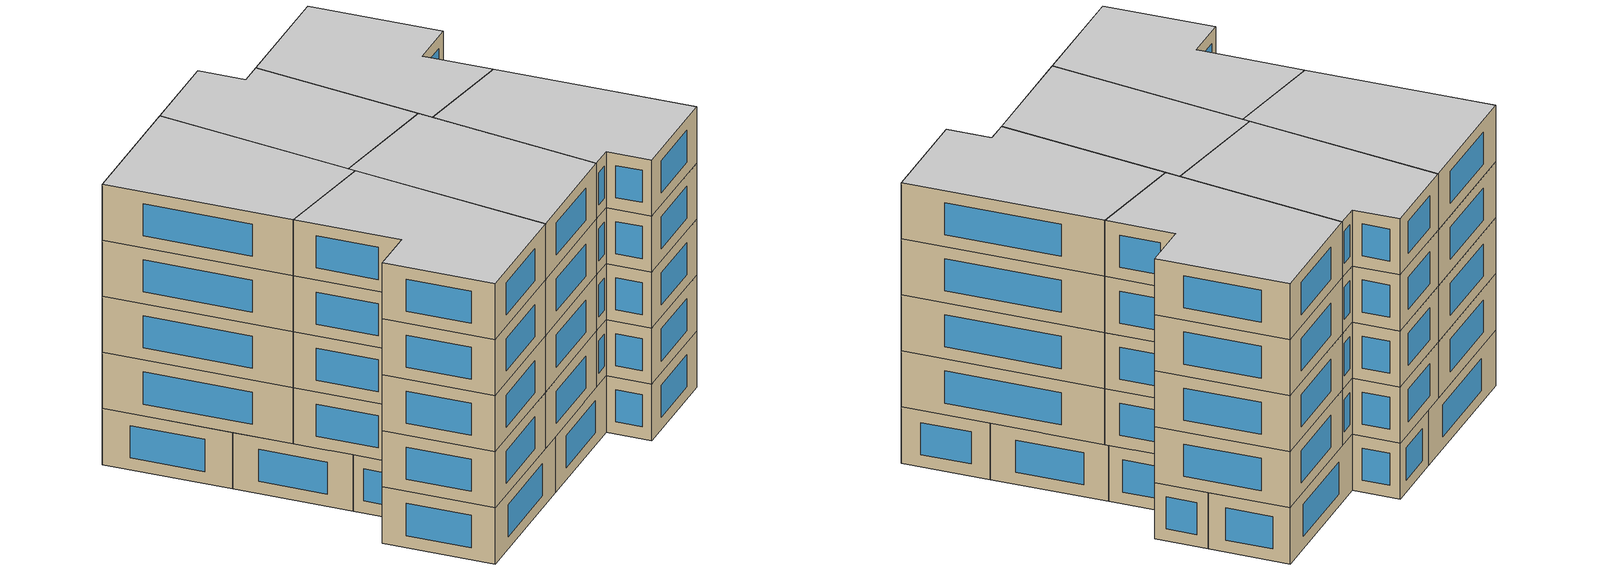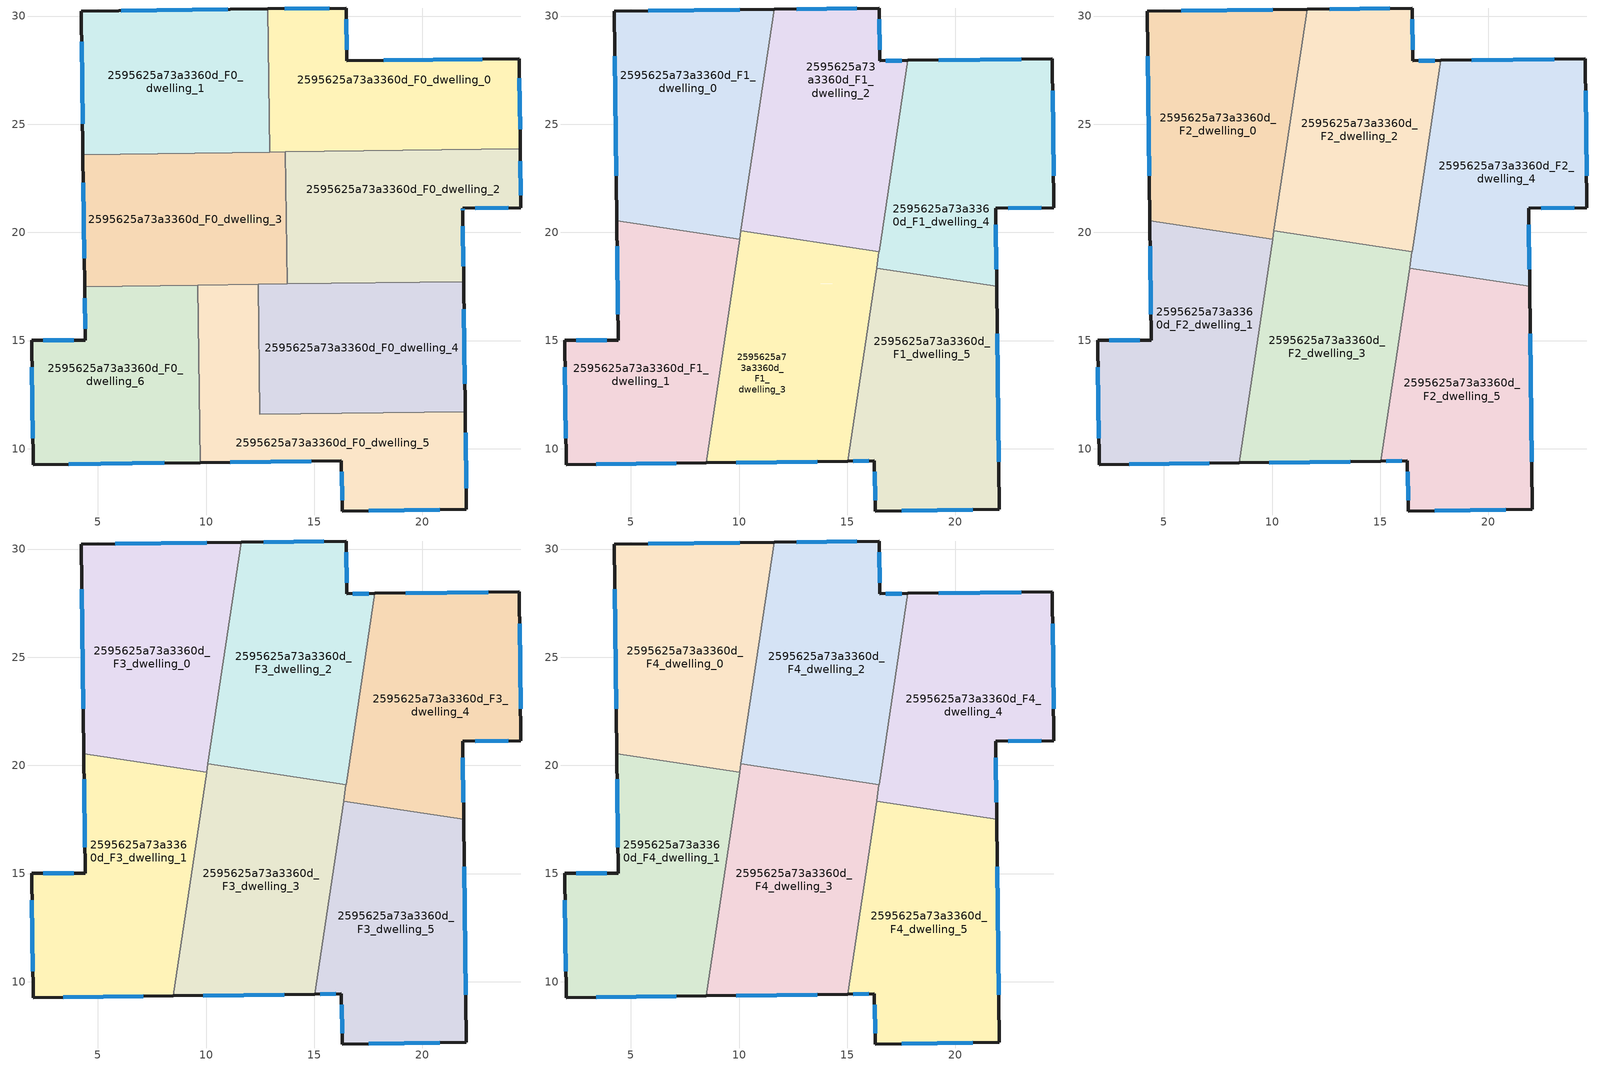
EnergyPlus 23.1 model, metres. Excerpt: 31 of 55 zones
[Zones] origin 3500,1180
2595625a73a3360d_F0_dwelling_0
 floor ground (EU_floor_Construction): 24.47,28.03 24.52,23.87 12.94,23.71 12.85,30.33 16.48,30.37 16.51,27.93 z0
 wall outside (EU_wall_Construction): 24.52,23.87 24.47,28.03 16.51,27.93 16.48,30.37 12.85,30.33 z0:3
 wall to 2595625a73a3360d_F0_dwelling_1 (EU_wall_Construction): 12.85,30.33 12.94,23.71 z0:3
 wall to 2595625a73a3360d_F0_dwelling_2 (EU_wall_Construction): 13.67,23.72 24.52,23.87 z0:3
 wall to 2595625a73a3360d_F0_dwelling_3 (EU_wall_Construction): 12.94,23.71 13.67,23.72 z0:3
 window (EU_Window_Construction): 22.77,28.01 18.22,27.95 / 24.51,24.76 24.48,27.14 / 15.7,30.36 13.63,30.34 / 16.5,28.46 16.49,29.85 z0.64:2.36
2595625a73a3360d_F0_dwelling_1
 floor ground (EU_floor_Construction): 12.85,30.33 12.94,23.71 4.31,23.6 4.23,30.22 z0
 wall outside (EU_wall_Construction): 12.85,30.33 4.23,30.22 4.31,23.6 z0:3
 wall to 2595625a73a3360d_F0_dwelling_3 (EU_wall_Construction): 4.31,23.6 12.94,23.71 z0:3
 window (EU_Window_Construction): 11.01,30.31 6.07,30.25 / 4.24,28.8 4.29,25.02 z0.64:2.36
2595625a73a3360d_F0_dwelling_2
 floor ground (EU_floor_Construction): 24.52,23.87 24.56,21.14 21.86,21.11 21.86,20.99 21.9,17.73 13.75,17.62 13.67,23.72 z0
 wall outside (EU_wall_Construction): 21.9,17.73 21.86,20.99 21.86,21.11 24.56,21.14 24.52,23.87 z0:3
 wall to 2595625a73a3360d_F0_dwelling_3 (EU_wall_Construction): 13.67,23.72 13.75,17.62 z0:3
 wall to 2595625a73a3360d_F0_dwelling_4 (EU_wall_Construction): 13.75,17.62 21.9,17.73 z0:3
 window (EU_Window_Construction): 22.44,21.12 23.98,21.14 / 21.86,21.02 21.86,21.09 / 21.89,18.43 21.87,20.29 / 24.55,21.73 24.53,23.28 z0.64:2.36
2595625a73a3360d_F0_dwelling_3
 floor ground (EU_floor_Construction): 13.67,23.72 13.75,17.62 4.39,17.5 4.31,23.6 z0
 wall outside (EU_wall_Construction): 4.31,23.6 4.39,17.5 z0:3
 wall to 2595625a73a3360d_F0_dwelling_6 (EU_wall_Construction): 4.39,17.5 9.61,17.57 z0:3
 wall to 2595625a73a3360d_F0_dwelling_5 (EU_wall_Construction): 9.61,17.57 12.41,17.6 z0:3
 wall to 2595625a73a3360d_F0_dwelling_4 (EU_wall_Construction): 12.41,17.6 13.75,17.62 z0:3
 window (EU_Window_Construction): 4.33,22.29 4.37,18.8 z0.64:2.36
2595625a73a3360d_F0_dwelling_4
 floor ground (EU_floor_Construction): 21.9,17.73 21.98,11.71 12.49,11.58 12.41,17.6 z0
 wall outside (EU_wall_Construction): 21.98,11.71 21.9,17.73 z0:3
 wall to 2595625a73a3360d_F0_dwelling_5 (EU_wall_Construction): 12.41,17.6 12.49,11.58 21.98,11.71 z0:3
 window (EU_Window_Construction): 21.96,13 21.92,16.44 z0.64:2.36
2595625a73a3360d_F0_dwelling_5
 floor ground (EU_floor_Construction): 21.98,11.71 22.04,7.19 16.29,7.12 16.26,9.44 9.72,9.36 9.61,17.57 12.41,17.6 12.49,11.58 z0
 wall outside (EU_wall_Construction): 9.72,9.36 16.26,9.44 16.29,7.12 22.04,7.19 21.98,11.71 z0:3
 wall to 2595625a73a3360d_F0_dwelling_6 (EU_wall_Construction): 9.61,17.57 9.72,9.36 z0:3
 window (EU_Window_Construction): 22.03,8.16 21.99,10.74 / 17.52,7.14 20.81,7.18 / 16.27,8.94 16.28,7.62 / 11.12,9.38 14.86,9.42 z0.64:2.36
2595625a73a3360d_F0_dwelling_6
 floor ground (EU_floor_Construction): 9.61,17.57 9.72,9.36 2.01,9.27 1.93,15 4.42,15.03 4.39,17.5 z0
 wall outside (EU_wall_Construction): 4.39,17.5 4.42,15.03 1.93,15 2.01,9.27 9.72,9.36 z0:3
 window (EU_Window_Construction): 4.39,16.97 4.41,15.56 / 3.66,9.29 8.07,9.34 / 1.95,13.78 1.99,10.5 / 3.88,15.02 2.46,15.01 z0.64:2.36
2595625a73a3360d_F1_dwelling_0
 floor to 2595625a73a3360d_F0_dwelling_1 (EU_floor_Construction): 11.62,30.31 10.62,23.68 4.31,23.6 4.23,30.22 z3
 floor to 2595625a73a3360d_F0_dwelling_3 (EU_floor_Construction): 10.62,23.68 10.02,19.69 4.35,20.54 4.31,23.6 z3
 wall outside (EU_wall_Construction): 11.62,30.31 4.23,30.22 4.35,20.54 z3:6
 wall to 2595625a73a3360d_F1_dwelling_1 (EU_wall_Construction): 4.35,20.54 10.02,19.69 z3:6
 wall to 2595625a73a3360d_F1_dwelling_2 (EU_wall_Construction): 10.08,20.07 11.62,30.31 z3:6
 wall to 2595625a73a3360d_F1_dwelling_3 (EU_wall_Construction): 10.02,19.69 10.08,20.07 z3:6
 window (EU_Window_Construction): 4.25,28.15 4.32,22.61 / 10.04,30.29 5.81,30.24 z3.64:5.36
2595625a73a3360d_F1_dwelling_1
 floor to 2595625a73a3360d_F0_dwelling_6 (EU_floor_Construction): 9.61,17.57 9.62,16.98 8.47,9.35 2.01,9.27 1.93,15 4.42,15.03 4.39,17.5 z3
 floor to 2595625a73a3360d_F0_dwelling_3 (EU_floor_Construction): 10.02,19.69 9.71,17.57 4.39,17.5 4.35,20.54 z3
 floor to 2595625a73a3360d_F0_dwelling_5 (EU_floor_Construction): 9.71,17.57 9.62,16.98 9.61,17.57 z3
 wall outside (EU_wall_Construction): 4.35,20.54 4.42,15.03 1.93,15 2.01,9.27 8.47,9.34 z3:6
 wall to 2595625a73a3360d_F1_dwelling_3 (EU_wall_Construction): 8.47,9.34 10.02,19.69 z3:6
 window (EU_Window_Construction): 3.39,9.28 7.09,9.33 / 1.95,13.78 1.99,10.5 / 3.88,15.02 2.46,15.01 / 4.36,19.36 4.4,16.21 z3.64:5.36
2595625a73a3360d_F1_dwelling_2
 floor to 2595625a73a3360d_F0_dwelling_2 (EU_floor_Construction): 17.17,23.77 16.47,19.11 13.72,19.53 13.67,23.72 z3
 floor to 2595625a73a3360d_F0_dwelling_0 (EU_floor_Construction): 16.48,30.37 16.51,27.93 17.79,27.95 17.17,23.77 12.94,23.71 12.85,30.33 z3
 floor to 2595625a73a3360d_F0_dwelling_1 (EU_floor_Construction): 12.85,30.33 12.94,23.71 10.62,23.68 11.62,30.31 z3
 floor to 2595625a73a3360d_F0_dwelling_3 (EU_floor_Construction): 13.67,23.72 13.72,19.53 10.08,20.07 10.62,23.68 z3
 wall outside (EU_wall_Construction): 17.79,27.95 16.51,27.93 16.48,30.37 11.62,30.31 z3:6
 wall to 2595625a73a3360d_F1_dwelling_3 (EU_wall_Construction): 10.08,20.07 16.47,19.11 z3:6
 wall to 2595625a73a3360d_F1_dwelling_4 (EU_wall_Construction): 16.47,19.11 17.79,27.95 z3:6
 window (EU_Window_Construction): 16.5,28.46 16.49,29.85 / 17.52,27.94 16.79,27.94 / 15.44,30.36 12.66,30.33 z3.64:5.36
2595625a73a3360d_F1_dwelling_3
 floor to 2595625a73a3360d_F0_dwelling_3 (EU_floor_Construction): 13.72,19.53 13.75,17.62 9.71,17.57 10.08,20.07 z3
 floor to 2595625a73a3360d_F0_dwelling_5 (EU_floor_Construction): 12.41,17.6 12.49,11.58 15.34,11.62 15.01,9.43 9.72,9.36 9.62,16.98 9.71,17.57 z3
 floor to 2595625a73a3360d_F0_dwelling_6 (EU_floor_Construction): 9.62,16.98 9.72,9.36 8.47,9.35 z3
 floor to 2595625a73a3360d_F0_dwelling_4 (EU_floor_Construction): 16.25,17.65 15.34,11.62 12.49,11.58 12.41,17.6 z3
 floor to 2595625a73a3360d_F0_dwelling_2 (EU_floor_Construction): 16.47,19.11 16.25,17.65 13.75,17.62 13.72,19.53 z3
 wall outside (EU_wall_Construction): 8.47,9.34 15.01,9.43 z3:6
 wall to 2595625a73a3360d_F1_dwelling_5 (EU_wall_Construction): 15.01,9.43 16.35,18.35 z3:6
 wall to 2595625a73a3360d_F1_dwelling_4 (EU_wall_Construction): 16.35,18.35 16.47,19.11 z3:6
 window (EU_Window_Construction): 9.87,9.36 13.61,9.41 z3.64:5.36
2595625a73a3360d_F1_dwelling_4
 floor to 2595625a73a3360d_F0_dwelling_0 (EU_floor_Construction): 24.47,28.03 24.52,23.87 17.17,23.77 17.79,27.95 z3
 floor to 2595625a73a3360d_F0_dwelling_2 (EU_floor_Construction): 24.52,23.87 24.56,21.14 21.86,21.11 21.9,17.73 20.61,17.71 16.35,18.35 17.17,23.77 z3
 floor to 2595625a73a3360d_F0_dwelling_4 (EU_floor_Construction): 21.9,17.73 21.9,17.52 20.61,17.71 z3
 wall outside (EU_wall_Construction): 21.91,17.52 21.86,21.11 24.56,21.14 24.47,28.03 17.79,27.95 z3:6
 wall to 2595625a73a3360d_F1_dwelling_5 (EU_wall_Construction): 16.35,18.35 21.91,17.52 z3:6
 window (EU_Window_Construction): 24.54,22.62 24.49,26.55 / 22.44,21.12 23.98,21.14 / 21.89,18.29 21.87,20.34 / 23.04,28.01 19.22,27.96 z3.64:5.36
2595625a73a3360d_F1_dwelling_5
 floor to 2595625a73a3360d_F0_dwelling_4 (EU_floor_Construction): 21.9,17.52 21.98,11.71 15.34,11.62 16.25,17.65 20.61,17.71 z3
 floor to 2595625a73a3360d_F0_dwelling_5 (EU_floor_Construction): 21.98,11.71 22.04,7.19 16.29,7.12 16.26,9.44 15.01,9.43 15.34,11.62 z3
 floor to 2595625a73a3360d_F0_dwelling_2 (EU_floor_Construction): 20.61,17.71 16.25,17.65 16.35,18.35 z3
 wall outside (EU_wall_Construction): 15.01,9.43 16.26,9.44 16.29,7.12 22.04,7.19 21.91,17.52 z3:6
 window (EU_Window_Construction): 22.01,9.4 21.93,15.31 / 17.52,7.14 20.81,7.18 / 16.27,8.94 16.28,7.62 / 15.28,9.43 15.99,9.44 z3.64:5.36
2595625a73a3360d_F2_dwelling_0
 floor to 2595625a73a3360d_F1_dwelling_0 (EU_floor_Construction): 11.62,30.31 10.02,19.69 4.35,20.54 4.23,30.22 z6
 wall outside (EU_wall_Construction): 11.62,30.31 4.23,30.22 4.35,20.54 z6:9
 wall to 2595625a73a3360d_F2_dwelling_1 (EU_wall_Construction): 4.35,20.54 10.02,19.69 z6:9
 wall to 2595625a73a3360d_F2_dwelling_2 (EU_wall_Construction): 10.08,20.07 11.62,30.31 z6:9
 wall to 2595625a73a3360d_F2_dwelling_3 (EU_wall_Construction): 10.02,19.69 10.08,20.07 z6:9
 window (EU_Window_Construction): 4.25,28.15 4.32,22.61 / 10.04,30.29 5.81,30.24 z6.64:8.36
2595625a73a3360d_F2_dwelling_1
 floor to 2595625a73a3360d_F1_dwelling_1 (EU_floor_Construction): 10.02,19.69 8.47,9.34 2.01,9.27 1.93,15 4.42,15.03 4.35,20.54 z6
 wall outside (EU_wall_Construction): 4.35,20.54 4.42,15.03 1.93,15 2.01,9.27 8.47,9.34 z6:9
 wall to 2595625a73a3360d_F2_dwelling_3 (EU_wall_Construction): 8.47,9.34 10.02,19.69 z6:9
 window (EU_Window_Construction): 3.39,9.28 7.09,9.33 / 1.95,13.78 1.99,10.5 / 3.88,15.02 2.46,15.01 / 4.36,19.36 4.4,16.21 z6.64:8.36
2595625a73a3360d_F2_dwelling_2
 floor to 2595625a73a3360d_F1_dwelling_2 (EU_floor_Construction): 16.48,30.37 16.51,27.93 17.79,27.95 16.47,19.11 10.08,20.07 11.62,30.31 z6
 wall outside (EU_wall_Construction): 17.79,27.95 16.51,27.93 16.48,30.37 11.62,30.31 z6:9
 wall to 2595625a73a3360d_F2_dwelling_3 (EU_wall_Construction): 10.08,20.07 16.47,19.11 z6:9
 wall to 2595625a73a3360d_F2_dwelling_4 (EU_wall_Construction): 16.47,19.11 17.79,27.95 z6:9
 window (EU_Window_Construction): 16.5,28.46 16.49,29.85 / 17.52,27.94 16.79,27.94 / 15.44,30.36 12.66,30.33 z6.64:8.36
2595625a73a3360d_F2_dwelling_3
 floor to 2595625a73a3360d_F1_dwelling_3 (EU_floor_Construction): 16.47,19.11 15.01,9.43 8.47,9.34 10.08,20.07 z6
 wall outside (EU_wall_Construction): 8.47,9.34 15.01,9.43 z6:9
 wall to 2595625a73a3360d_F2_dwelling_5 (EU_wall_Construction): 15.01,9.43 16.35,18.35 z6:9
 wall to 2595625a73a3360d_F2_dwelling_4 (EU_wall_Construction): 16.35,18.35 16.47,19.11 z6:9
 window (EU_Window_Construction): 9.87,9.36 13.61,9.41 z6.64:8.36
2595625a73a3360d_F2_dwelling_4
 floor to 2595625a73a3360d_F1_dwelling_4 (EU_floor_Construction): 24.47,28.03 24.56,21.14 21.86,21.11 21.91,17.52 16.35,18.35 17.79,27.95 z6
 wall outside (EU_wall_Construction): 21.91,17.52 21.86,21.11 24.56,21.14 24.47,28.03 17.79,27.95 z6:9
 wall to 2595625a73a3360d_F2_dwelling_5 (EU_wall_Construction): 16.35,18.35 21.91,17.52 z6:9
 window (EU_Window_Construction): 24.54,22.62 24.49,26.55 / 22.44,21.12 23.98,21.14 / 21.89,18.29 21.87,20.34 / 23.04,28.01 19.22,27.96 z6.64:8.36
2595625a73a3360d_F2_dwelling_5
 floor to 2595625a73a3360d_F1_dwelling_5 (EU_floor_Construction): 21.91,17.52 22.04,7.19 16.29,7.12 16.26,9.44 15.01,9.43 16.35,18.35 z6
 wall outside (EU_wall_Construction): 15.01,9.43 16.26,9.44 16.29,7.12 22.04,7.19 21.91,17.52 z6:9
 window (EU_Window_Construction): 22.01,9.4 21.93,15.31 / 17.52,7.14 20.81,7.18 / 16.27,8.94 16.28,7.62 / 15.28,9.43 15.99,9.44 z6.64:8.36
2595625a73a3360d_F3_dwelling_0
 floor to 2595625a73a3360d_F2_dwelling_0 (EU_floor_Construction): 11.62,30.31 10.02,19.69 4.35,20.54 4.23,30.22 z9
 wall outside (EU_wall_Construction): 11.62,30.31 4.23,30.22 4.35,20.54 z9:12
 wall to 2595625a73a3360d_F3_dwelling_1 (EU_wall_Construction): 4.35,20.54 10.02,19.69 z9:12
 wall to 2595625a73a3360d_F3_dwelling_2 (EU_wall_Construction): 10.08,20.07 11.62,30.31 z9:12
 wall to 2595625a73a3360d_F3_dwelling_3 (EU_wall_Construction): 10.02,19.69 10.08,20.07 z9:12
 window (EU_Window_Construction): 4.25,28.15 4.32,22.61 / 10.04,30.29 5.81,30.24 z9.64:11.36
2595625a73a3360d_F3_dwelling_1
 floor to 2595625a73a3360d_F2_dwelling_1 (EU_floor_Construction): 10.02,19.69 8.47,9.34 2.01,9.27 1.93,15 4.42,15.03 4.35,20.54 z9
 wall outside (EU_wall_Construction): 4.35,20.54 4.42,15.03 1.93,15 2.01,9.27 8.47,9.34 z9:12
 wall to 2595625a73a3360d_F3_dwelling_3 (EU_wall_Construction): 8.47,9.34 10.02,19.69 z9:12
 window (EU_Window_Construction): 3.39,9.28 7.09,9.33 / 1.95,13.78 1.99,10.5 / 3.88,15.02 2.46,15.01 / 4.36,19.36 4.4,16.21 z9.64:11.36
2595625a73a3360d_F3_dwelling_2
 floor to 2595625a73a3360d_F2_dwelling_2 (EU_floor_Construction): 16.48,30.37 16.51,27.93 17.79,27.95 16.47,19.11 10.08,20.07 11.62,30.31 z9
 wall outside (EU_wall_Construction): 17.79,27.95 16.51,27.93 16.48,30.37 11.62,30.31 z9:12
 wall to 2595625a73a3360d_F3_dwelling_3 (EU_wall_Construction): 10.08,20.07 16.47,19.11 z9:12
 wall to 2595625a73a3360d_F3_dwelling_4 (EU_wall_Construction): 16.47,19.11 17.79,27.95 z9:12
 window (EU_Window_Construction): 16.5,28.46 16.49,29.85 / 17.52,27.94 16.79,27.94 / 15.44,30.36 12.66,30.33 z9.64:11.36
2595625a73a3360d_F3_dwelling_3
 floor to 2595625a73a3360d_F2_dwelling_3 (EU_floor_Construction): 16.47,19.11 15.01,9.43 8.47,9.34 10.08,20.07 z9
 wall outside (EU_wall_Construction): 8.47,9.34 15.01,9.43 z9:12
 wall to 2595625a73a3360d_F3_dwelling_5 (EU_wall_Construction): 15.01,9.43 16.35,18.35 z9:12
 wall to 2595625a73a3360d_F3_dwelling_4 (EU_wall_Construction): 16.35,18.35 16.47,19.11 z9:12
 window (EU_Window_Construction): 9.87,9.36 13.61,9.41 z9.64:11.36
2595625a73a3360d_F3_dwelling_4
 floor to 2595625a73a3360d_F2_dwelling_4 (EU_floor_Construction): 24.47,28.03 24.56,21.14 21.86,21.11 21.91,17.52 16.35,18.35 17.79,27.95 z9
 wall outside (EU_wall_Construction): 21.91,17.52 21.86,21.11 24.56,21.14 24.47,28.03 17.79,27.95 z9:12
 wall to 2595625a73a3360d_F3_dwelling_5 (EU_wall_Construction): 16.35,18.35 21.91,17.52 z9:12
 window (EU_Window_Construction): 24.54,22.62 24.49,26.55 / 22.44,21.12 23.98,21.14 / 21.89,18.29 21.87,20.34 / 23.04,28.01 19.22,27.96 z9.64:11.36
2595625a73a3360d_F3_dwelling_5
 floor to 2595625a73a3360d_F2_dwelling_5 (EU_floor_Construction): 21.91,17.52 22.04,7.19 16.29,7.12 16.26,9.44 15.01,9.43 16.35,18.35 z9
 wall outside (EU_wall_Construction): 15.01,9.43 16.26,9.44 16.29,7.12 22.04,7.19 21.91,17.52 z9:12
 window (EU_Window_Construction): 22.01,9.4 21.93,15.31 / 17.52,7.14 20.81,7.18 / 16.27,8.94 16.28,7.62 / 15.28,9.43 15.99,9.44 z9.64:11.36
2595625a73a3360d_F4_dwelling_0
 floor to 2595625a73a3360d_F3_dwelling_0 (EU_floor_Construction): 11.62,30.31 10.02,19.69 4.35,20.54 4.23,30.22 z12
 wall outside (EU_wall_Construction): 11.62,30.31 4.23,30.22 4.35,20.54 z12:15
 wall to 2595625a73a3360d_F4_dwelling_1 (EU_wall_Construction): 4.35,20.54 10.02,19.69 z12:15
 wall to 2595625a73a3360d_F4_dwelling_2 (EU_wall_Construction): 10.08,20.07 11.62,30.31 z12:15
 wall to 2595625a73a3360d_F4_dwelling_3 (EU_wall_Construction): 10.02,19.69 10.08,20.07 z12:15
 window (EU_Window_Construction): 4.25,28.15 4.32,22.61 / 10.04,30.29 5.81,30.24 z12.64:14.36
 ceiling to 2595625a73a3360d_F5_dwelling_0 (EU_floor_Construction): 10.02,19.69 11.62,30.31 4.23,30.22 4.35,20.54 z15
2595625a73a3360d_F4_dwelling_1
 floor to 2595625a73a3360d_F3_dwelling_1 (EU_floor_Construction): 10.02,19.69 8.47,9.34 2.01,9.27 1.93,15 4.42,15.03 4.35,20.54 z12
 wall outside (EU_wall_Construction): 4.35,20.54 4.42,15.03 1.93,15 2.01,9.27 8.47,9.34 z12:15
 wall to 2595625a73a3360d_F4_dwelling_3 (EU_wall_Construction): 8.47,9.34 10.02,19.69 z12:15
 window (EU_Window_Construction): 3.39,9.28 7.09,9.33 / 1.95,13.78 1.99,10.5 / 3.88,15.02 2.46,15.01 / 4.36,19.36 4.4,16.21 z12.64:14.36
 ceiling to 2595625a73a3360d_F5_dwelling_1 (EU_floor_Construction): 8.47,9.34 10.02,19.69 4.35,20.54 4.42,15.03 1.93,15 2.01,9.27 z15
2595625a73a3360d_F4_dwelling_2
 floor to 2595625a73a3360d_F3_dwelling_2 (EU_floor_Construction): 16.48,30.37 16.51,27.93 17.79,27.95 16.47,19.11 10.08,20.07 11.62,30.31 z12
 wall outside (EU_wall_Construction): 17.79,27.95 16.51,27.93 16.48,30.37 11.62,30.31 z12:15
 wall to 2595625a73a3360d_F4_dwelling_3 (EU_wall_Construction): 10.08,20.07 16.47,19.11 z12:15
 wall to 2595625a73a3360d_F4_dwelling_4 (EU_wall_Construction): 16.47,19.11 17.79,27.95 z12:15
 window (EU_Window_Construction): 16.5,28.46 16.49,29.85 / 17.52,27.94 16.79,27.94 / 15.44,30.36 12.66,30.33 z12.64:14.36
 ceiling to 2595625a73a3360d_F5_dwelling_2 (EU_floor_Construction): 16.47,19.11 17.79,27.95 16.51,27.93 16.48,30.37 11.62,30.31 10.08,20.07 z15
2595625a73a3360d_F4_dwelling_3
 floor to 2595625a73a3360d_F3_dwelling_3 (EU_floor_Construction): 16.47,19.11 15.01,9.43 8.47,9.34 10.08,20.07 z12
 wall outside (EU_wall_Construction): 8.47,9.34 15.01,9.43 z12:15
 wall to 2595625a73a3360d_F4_dwelling_5 (EU_wall_Construction): 15.01,9.43 16.35,18.35 z12:15
 wall to 2595625a73a3360d_F4_dwelling_4 (EU_wall_Construction): 16.35,18.35 16.47,19.11 z12:15
 window (EU_Window_Construction): 9.87,9.36 13.61,9.41 z12.64:14.36
 ceiling to 2595625a73a3360d_F5_dwelling_3 (EU_floor_Construction): 15.01,9.43 16.47,19.11 10.08,20.07 8.47,9.34 z15
2595625a73a3360d_F4_dwelling_4
 floor to 2595625a73a3360d_F3_dwelling_4 (EU_floor_Construction): 24.47,28.03 24.56,21.14 21.86,21.11 21.91,17.52 16.35,18.35 17.79,27.95 z12
 wall outside (EU_wall_Construction): 21.91,17.52 21.86,21.11 24.56,21.14 24.47,28.03 17.79,27.95 z12:15
 wall to 2595625a73a3360d_F4_dwelling_5 (EU_wall_Construction): 16.35,18.35 21.91,17.52 z12:15
 window (EU_Window_Construction): 24.54,22.62 24.49,26.55 / 22.44,21.12 23.98,21.14 / 21.89,18.29 21.87,20.34 / 23.04,28.01 19.22,27.96 z12.64:14.36
 ceiling to 2595625a73a3360d_F5_dwelling_4 (EU_floor_Construction): 21.91,17.52 21.86,21.11 24.56,21.14 24.47,28.03 17.79,27.95 16.35,18.35 z15
2595625a73a3360d_F4_dwelling_5
 floor to 2595625a73a3360d_F3_dwelling_5 (EU_floor_Construction): 21.91,17.52 22.04,7.19 16.29,7.12 16.26,9.44 15.01,9.43 16.35,18.35 z12
 wall outside (EU_wall_Construction): 15.01,9.43 16.26,9.44 16.29,7.12 22.04,7.19 21.91,17.52 z12:15
 window (EU_Window_Construction): 22.01,9.4 21.93,15.31 / 17.52,7.14 20.81,7.18 / 16.27,8.94 16.28,7.62 / 15.28,9.43 15.99,9.44 z12.64:14.36
 ceiling to 2595625a73a3360d_F5_dwelling_5 (EU_floor_Construction): 22.04,7.19 21.91,17.52 16.35,18.35 15.01,9.43 16.26,9.44 16.29,7.12 z15
[Building]
EU S2 Campaign: North Axis=0; Terrain=City; Solar Distribution=FullExterior
[Site:Location]
Yerevan-Zvartnots.Intl.AP: Latitude=40.15; Longitude=44.383; Time Zone=4; Elevation=854
[SizingPeriod:WeatherFileDays]
AnnualSizingPeriod: Begin Month=1; Begin Day of Month=1; End Month=12; End Day of Month=31; Day of Week for Start Day=Monday; Use Weather File Daylight Saving Period=No; Use Weather File Rain and Snow Indicators=No
[MATERIAL]
EU_InternalMass_Material: Roughness=MediumRough; Thickness=0.1; Conductivity=1; Density=1800; Specific Heat=900; Thermal Absorptance=0.9; Solar Absorptance=0.7; Visible Absorptance=0.7
[MATERIAL:NOMASS] Roughness=MediumRough; Thermal Absorptance=0.9; Solar Absorptance=0.7; Visible Absorptance=0.7
Name | Thermal Resistance
EU_wall_NoMass | 1.05043
EU_floor_NoMass | 0.478065
[WINDOWMATERIAL:SIMPLEGLAZINGSYSTEM]
EU_Window_SimpleGlazing: UFactor=2.5566; Solar Heat Gain Coefficient=0.75; Visible Transmittance=0.75
[CONSTRUCTION]
EU_wall_Construction: EU_wall_NoMass
EU_floor_Construction: EU_floor_NoMass
EU_Window_Construction: EU_Window_SimpleGlazing
EU_InternalMass_Construction: EU_InternalMass_Material
[ZONE] Type=1; Multiplier=1; Ceiling Height=autocalculate; Floor Area=autocalculate; Part of Total Floor Area=Yes
Name | Volume
2595625a73a3360d_F0_dwelling_0 | 171.381
2595625a73a3360d_F1_dwelling_0; 2595625a73a3360d_F2_dwelling_0; 2595625a73a3360d_F3_dwelling_0; 2595625a73a3360d_F4_dwelling_0 | 199.975
2595625a73a3360d_F0_dwelling_1 | 171.397
2595625a73a3360d_F1_dwelling_1; 2595625a73a3360d_F2_dwelling_1; 2595625a73a3360d_F3_dwelling_1; 2595625a73a3360d_F4_dwelling_1 | 199.966
2595625a73a3360d_F0_dwelling_2 | 171.422
2595625a73a3360d_F1_dwelling_2; 2595625a73a3360d_F2_dwelling_2; 2595625a73a3360d_F3_dwelling_2; 2595625a73a3360d_F4_dwelling_2 | 199.943
2595625a73a3360d_F0_dwelling_3 | 171.407
2595625a73a3360d_F1_dwelling_3; 2595625a73a3360d_F2_dwelling_3; 2595625a73a3360d_F3_dwelling_3; 2595625a73a3360d_F4_dwelling_3 | 199.953
2595625a73a3360d_F0_dwelling_4 | 171.388
2595625a73a3360d_F1_dwelling_4; 2595625a73a3360d_F2_dwelling_4; 2595625a73a3360d_F3_dwelling_4; 2595625a73a3360d_F4_dwelling_4 | 199.978
2595625a73a3360d_F0_dwelling_5 | 171.387
2595625a73a3360d_F1_dwelling_5; 2595625a73a3360d_F2_dwelling_5; 2595625a73a3360d_F3_dwelling_5; 2595625a73a3360d_F4_dwelling_5 | 199.984
2595625a73a3360d_F0_dwelling_6 | 171.402
[INTERNALMASS] Construction=EU_InternalMass_Construction
Name | Zone or ZoneList | Surface Area
2595625a73a3360d_F0_dwelling_0_EU_InternalMass | 2595625a73a3360d_F0_dwelling_0 | 57.1278
2595625a73a3360d_F0_dwelling_1_EU_InternalMass | 2595625a73a3360d_F0_dwelling_1 | 57.1344
2595625a73a3360d_F0_dwelling_2_EU_InternalMass | 2595625a73a3360d_F0_dwelling_2 | 57.1405
2595625a73a3360d_F0_dwelling_3_EU_InternalMass | 2595625a73a3360d_F0_dwelling_3 | 57.1367
2595625a73a3360d_F0_dwelling_4_EU_InternalMass | 2595625a73a3360d_F0_dwelling_4 | 57.1294
2595625a73a3360d_F0_dwelling_5_EU_InternalMass | 2595625a73a3360d_F0_dwelling_5 | 57.1291
2595625a73a3360d_F0_dwelling_6_EU_InternalMass | 2595625a73a3360d_F0_dwelling_6 | 57.1334
2595625a73a3360d_F1_dwelling_0_EU_InternalMass | 2595625a73a3360d_F1_dwelling_0 | 66.6592
2595625a73a3360d_F1_dwelling_1_EU_InternalMass | 2595625a73a3360d_F1_dwelling_1 | 66.6556
2595625a73a3360d_F1_dwelling_2_EU_InternalMass | 2595625a73a3360d_F1_dwelling_2 | 66.6471
2595625a73a3360d_F1_dwelling_3_EU_InternalMass | 2595625a73a3360d_F1_dwelling_3 | 66.6525
2595625a73a3360d_F1_dwelling_4_EU_InternalMass | 2595625a73a3360d_F1_dwelling_4 | 66.6582
2595625a73a3360d_F1_dwelling_5_EU_InternalMass | 2595625a73a3360d_F1_dwelling_5 | 66.6618
2595625a73a3360d_F2_dwelling_0_EU_InternalMass | 2595625a73a3360d_F2_dwelling_0 | 66.6592
2595625a73a3360d_F2_dwelling_1_EU_InternalMass | 2595625a73a3360d_F2_dwelling_1 | 66.6556
2595625a73a3360d_F2_dwelling_2_EU_InternalMass | 2595625a73a3360d_F2_dwelling_2 | 66.6471
2595625a73a3360d_F2_dwelling_3_EU_InternalMass | 2595625a73a3360d_F2_dwelling_3 | 66.6525
2595625a73a3360d_F2_dwelling_4_EU_InternalMass | 2595625a73a3360d_F2_dwelling_4 | 66.6582
2595625a73a3360d_F2_dwelling_5_EU_InternalMass | 2595625a73a3360d_F2_dwelling_5 | 66.6618
2595625a73a3360d_F3_dwelling_0_EU_InternalMass | 2595625a73a3360d_F3_dwelling_0 | 66.6592
2595625a73a3360d_F3_dwelling_1_EU_InternalMass | 2595625a73a3360d_F3_dwelling_1 | 66.6556
2595625a73a3360d_F3_dwelling_2_EU_InternalMass | 2595625a73a3360d_F3_dwelling_2 | 66.6471
2595625a73a3360d_F3_dwelling_3_EU_InternalMass | 2595625a73a3360d_F3_dwelling_3 | 66.6525
2595625a73a3360d_F3_dwelling_4_EU_InternalMass | 2595625a73a3360d_F3_dwelling_4 | 66.6582
2595625a73a3360d_F3_dwelling_5_EU_InternalMass | 2595625a73a3360d_F3_dwelling_5 | 66.6618
2595625a73a3360d_F4_dwelling_0_EU_InternalMass | 2595625a73a3360d_F4_dwelling_0 | 66.6592
2595625a73a3360d_F4_dwelling_1_EU_InternalMass | 2595625a73a3360d_F4_dwelling_1 | 66.6556
2595625a73a3360d_F4_dwelling_2_EU_InternalMass | 2595625a73a3360d_F4_dwelling_2 | 66.6471
2595625a73a3360d_F4_dwelling_3_EU_InternalMass | 2595625a73a3360d_F4_dwelling_3 | 66.6525
2595625a73a3360d_F4_dwelling_4_EU_InternalMass | 2595625a73a3360d_F4_dwelling_4 | 66.6582
2595625a73a3360d_F4_dwelling_5_EU_InternalMass | 2595625a73a3360d_F4_dwelling_5 | 66.6618
[OTHEREQUIPMENT] Fuel Type=Electricity; Design Level Calculation Method=Watts/Area; Power per Zone Floor Area=1; Fraction Latent=0; Fraction Radiant=0; Fraction Lost=0; Carbon Dioxide Generation Rate=0; EndUse Subcategory=EU_Step8_InternalGains
Name | Zone or ZoneList or Space or SpaceList | Schedule
EU_Step8_InternalGain_2595625a73a3360d_F0_dwelling_0_f000 | 2595625a73a3360d_F0_dwelling_0 | EU_Step8_GainSchedule_2595625a73a3360d_F0_dwelling_0_f000
EU_Step8_InternalGain_2595625a73a3360d_F0_dwelling_1_f000 | 2595625a73a3360d_F0_dwelling_1 | EU_Step8_GainSchedule_2595625a73a3360d_F0_dwelling_1_f000
EU_Step8_InternalGain_2595625a73a3360d_F0_dwelling_2_f000 | 2595625a73a3360d_F0_dwelling_2 | EU_Step8_GainSchedule_2595625a73a3360d_F0_dwelling_2_f000
EU_Step8_InternalGain_2595625a73a3360d_F0_dwelling_3_f000 | 2595625a73a3360d_F0_dwelling_3 | EU_Step8_GainSchedule_2595625a73a3360d_F0_dwelling_3_f000
EU_Step8_InternalGain_2595625a73a3360d_F0_dwelling_4_f000 | 2595625a73a3360d_F0_dwelling_4 | EU_Step8_GainSchedule_2595625a73a3360d_F0_dwelling_4_f000
EU_Step8_InternalGain_2595625a73a3360d_F0_dwelling_5_f000 | 2595625a73a3360d_F0_dwelling_5 | EU_Step8_GainSchedule_2595625a73a3360d_F0_dwelling_5_f000
EU_Step8_InternalGain_2595625a73a3360d_F0_dwelling_6_f000 | 2595625a73a3360d_F0_dwelling_6 | EU_Step8_GainSchedule_2595625a73a3360d_F0_dwelling_6_f000
EU_Step8_InternalGain_2595625a73a3360d_F1_dwelling_0_f000 | 2595625a73a3360d_F1_dwelling_0 | EU_Step8_GainSchedule_2595625a73a3360d_F1_dwelling_0_f000
EU_Step8_InternalGain_2595625a73a3360d_F1_dwelling_1_f000 | 2595625a73a3360d_F1_dwelling_1 | EU_Step8_GainSchedule_2595625a73a3360d_F1_dwelling_1_f000
EU_Step8_InternalGain_2595625a73a3360d_F1_dwelling_2_f000 | 2595625a73a3360d_F1_dwelling_2 | EU_Step8_GainSchedule_2595625a73a3360d_F1_dwelling_2_f000
EU_Step8_InternalGain_2595625a73a3360d_F1_dwelling_3_f000 | 2595625a73a3360d_F1_dwelling_3 | EU_Step8_GainSchedule_2595625a73a3360d_F1_dwelling_3_f000
EU_Step8_InternalGain_2595625a73a3360d_F1_dwelling_4_f000 | 2595625a73a3360d_F1_dwelling_4 | EU_Step8_GainSchedule_2595625a73a3360d_F1_dwelling_4_f000
EU_Step8_InternalGain_2595625a73a3360d_F1_dwelling_5_f000 | 2595625a73a3360d_F1_dwelling_5 | EU_Step8_GainSchedule_2595625a73a3360d_F1_dwelling_5_f000
EU_Step8_InternalGain_2595625a73a3360d_F2_dwelling_0_f000 | 2595625a73a3360d_F2_dwelling_0 | EU_Step8_GainSchedule_2595625a73a3360d_F2_dwelling_0_f000
EU_Step8_InternalGain_2595625a73a3360d_F2_dwelling_1_f000 | 2595625a73a3360d_F2_dwelling_1 | EU_Step8_GainSchedule_2595625a73a3360d_F2_dwelling_1_f000
EU_Step8_InternalGain_2595625a73a3360d_F2_dwelling_2_f000 | 2595625a73a3360d_F2_dwelling_2 | EU_Step8_GainSchedule_2595625a73a3360d_F2_dwelling_2_f000
EU_Step8_InternalGain_2595625a73a3360d_F2_dwelling_3_f000 | 2595625a73a3360d_F2_dwelling_3 | EU_Step8_GainSchedule_2595625a73a3360d_F2_dwelling_3_f000
EU_Step8_InternalGain_2595625a73a3360d_F2_dwelling_4_f000 | 2595625a73a3360d_F2_dwelling_4 | EU_Step8_GainSchedule_2595625a73a3360d_F2_dwelling_4_f000
EU_Step8_InternalGain_2595625a73a3360d_F2_dwelling_5_f000 | 2595625a73a3360d_F2_dwelling_5 | EU_Step8_GainSchedule_2595625a73a3360d_F2_dwelling_5_f000
EU_Step8_InternalGain_2595625a73a3360d_F3_dwelling_0_f000 | 2595625a73a3360d_F3_dwelling_0 | EU_Step8_GainSchedule_2595625a73a3360d_F3_dwelling_0_f000
EU_Step8_InternalGain_2595625a73a3360d_F3_dwelling_1_f000 | 2595625a73a3360d_F3_dwelling_1 | EU_Step8_GainSchedule_2595625a73a3360d_F3_dwelling_1_f000
EU_Step8_InternalGain_2595625a73a3360d_F3_dwelling_2_f000 | 2595625a73a3360d_F3_dwelling_2 | EU_Step8_GainSchedule_2595625a73a3360d_F3_dwelling_2_f000
EU_Step8_InternalGain_2595625a73a3360d_F3_dwelling_3_f000 | 2595625a73a3360d_F3_dwelling_3 | EU_Step8_GainSchedule_2595625a73a3360d_F3_dwelling_3_f000
EU_Step8_InternalGain_2595625a73a3360d_F3_dwelling_4_f000 | 2595625a73a3360d_F3_dwelling_4 | EU_Step8_GainSchedule_2595625a73a3360d_F3_dwelling_4_f000
EU_Step8_InternalGain_2595625a73a3360d_F3_dwelling_5_f000 | 2595625a73a3360d_F3_dwelling_5 | EU_Step8_GainSchedule_2595625a73a3360d_F3_dwelling_5_f000
EU_Step8_InternalGain_2595625a73a3360d_F4_dwelling_0_f000 | 2595625a73a3360d_F4_dwelling_0 | EU_Step8_GainSchedule_2595625a73a3360d_F4_dwelling_0_f000
EU_Step8_InternalGain_2595625a73a3360d_F4_dwelling_1_f000 | 2595625a73a3360d_F4_dwelling_1 | EU_Step8_GainSchedule_2595625a73a3360d_F4_dwelling_1_f000
EU_Step8_InternalGain_2595625a73a3360d_F4_dwelling_2_f000 | 2595625a73a3360d_F4_dwelling_2 | EU_Step8_GainSchedule_2595625a73a3360d_F4_dwelling_2_f000
EU_Step8_InternalGain_2595625a73a3360d_F4_dwelling_3_f000 | 2595625a73a3360d_F4_dwelling_3 | EU_Step8_GainSchedule_2595625a73a3360d_F4_dwelling_3_f000
EU_Step8_InternalGain_2595625a73a3360d_F4_dwelling_4_f000 | 2595625a73a3360d_F4_dwelling_4 | EU_Step8_GainSchedule_2595625a73a3360d_F4_dwelling_4_f000
EU_Step8_InternalGain_2595625a73a3360d_F4_dwelling_5_f000 | 2595625a73a3360d_F4_dwelling_5 | EU_Step8_GainSchedule_2595625a73a3360d_F4_dwelling_5_f000
[ZONEVENTILATION:DESIGNFLOWRATE] Schedule=EU_AlwaysOn; Design Flow Rate Calculation Method=AirChanges/Hour; Air Changes per Hour=0.557805; Ventilation Type=Natural; Fan Pressure Rise=0; Fan Total Efficiency=1; Constant Term Coefficient=1; Temperature Term Coefficient=0; Velocity Term Coefficient=0; Velocity Squared Term Coefficient=0; Minimum Indoor Temperature=-100; Maximum Indoor Temperature=100; Delta Temperature=-100; Minimum Outdoor Temperature=-100; Maximum Outdoor Temperature=100; Maximum Wind Speed=40
Name | Zone or ZoneList or Space or SpaceList
EU_ConstantAir_2595625a73a3360d_F0_dwelling_0 | 2595625a73a3360d_F0_dwelling_0
EU_ConstantAir_2595625a73a3360d_F0_dwelling_1 | 2595625a73a3360d_F0_dwelling_1
EU_ConstantAir_2595625a73a3360d_F0_dwelling_2 | 2595625a73a3360d_F0_dwelling_2
EU_ConstantAir_2595625a73a3360d_F0_dwelling_3 | 2595625a73a3360d_F0_dwelling_3
EU_ConstantAir_2595625a73a3360d_F0_dwelling_4 | 2595625a73a3360d_F0_dwelling_4
EU_ConstantAir_2595625a73a3360d_F0_dwelling_5 | 2595625a73a3360d_F0_dwelling_5
EU_ConstantAir_2595625a73a3360d_F0_dwelling_6 | 2595625a73a3360d_F0_dwelling_6
EU_ConstantAir_2595625a73a3360d_F1_dwelling_0 | 2595625a73a3360d_F1_dwelling_0
EU_ConstantAir_2595625a73a3360d_F1_dwelling_1 | 2595625a73a3360d_F1_dwelling_1
EU_ConstantAir_2595625a73a3360d_F1_dwelling_2 | 2595625a73a3360d_F1_dwelling_2
EU_ConstantAir_2595625a73a3360d_F1_dwelling_3 | 2595625a73a3360d_F1_dwelling_3
EU_ConstantAir_2595625a73a3360d_F1_dwelling_4 | 2595625a73a3360d_F1_dwelling_4
EU_ConstantAir_2595625a73a3360d_F1_dwelling_5 | 2595625a73a3360d_F1_dwelling_5
EU_ConstantAir_2595625a73a3360d_F2_dwelling_0 | 2595625a73a3360d_F2_dwelling_0
EU_ConstantAir_2595625a73a3360d_F2_dwelling_1 | 2595625a73a3360d_F2_dwelling_1
EU_ConstantAir_2595625a73a3360d_F2_dwelling_2 | 2595625a73a3360d_F2_dwelling_2
EU_ConstantAir_2595625a73a3360d_F2_dwelling_3 | 2595625a73a3360d_F2_dwelling_3
EU_ConstantAir_2595625a73a3360d_F2_dwelling_4 | 2595625a73a3360d_F2_dwelling_4
EU_ConstantAir_2595625a73a3360d_F2_dwelling_5 | 2595625a73a3360d_F2_dwelling_5
EU_ConstantAir_2595625a73a3360d_F3_dwelling_0 | 2595625a73a3360d_F3_dwelling_0
EU_ConstantAir_2595625a73a3360d_F3_dwelling_1 | 2595625a73a3360d_F3_dwelling_1
EU_ConstantAir_2595625a73a3360d_F3_dwelling_2 | 2595625a73a3360d_F3_dwelling_2
EU_ConstantAir_2595625a73a3360d_F3_dwelling_3 | 2595625a73a3360d_F3_dwelling_3
EU_ConstantAir_2595625a73a3360d_F3_dwelling_4 | 2595625a73a3360d_F3_dwelling_4
EU_ConstantAir_2595625a73a3360d_F3_dwelling_5 | 2595625a73a3360d_F3_dwelling_5
EU_ConstantAir_2595625a73a3360d_F4_dwelling_0 | 2595625a73a3360d_F4_dwelling_0
EU_ConstantAir_2595625a73a3360d_F4_dwelling_1 | 2595625a73a3360d_F4_dwelling_1
EU_ConstantAir_2595625a73a3360d_F4_dwelling_2 | 2595625a73a3360d_F4_dwelling_2
EU_ConstantAir_2595625a73a3360d_F4_dwelling_3 | 2595625a73a3360d_F4_dwelling_3
EU_ConstantAir_2595625a73a3360d_F4_dwelling_4 | 2595625a73a3360d_F4_dwelling_4
EU_ConstantAir_2595625a73a3360d_F4_dwelling_5 | 2595625a73a3360d_F4_dwelling_5
[HVACTEMPLATE:THERMOSTAT] Constant Heating Setpoint=20; Constant Cooling Setpoint=50
EU_HeatOnly_2595625a73a3360d_F0_dwelling_0; EU_HeatOnly_2595625a73a3360d_F0_dwelling_1; EU_HeatOnly_2595625a73a3360d_F0_dwelling_2; EU_HeatOnly_2595625a73a3360d_F0_dwelling_3; EU_HeatOnly_2595625a73a3360d_F0_dwelling_4; EU_HeatOnly_2595625a73a3360d_F0_dwelling_5; EU_HeatOnly_2595625a73a3360d_F0_dwelling_6; EU_HeatOnly_2595625a73a3360d_F1_dwelling_0; EU_HeatOnly_2595625a73a3360d_F1_dwelling_1; EU_HeatOnly_2595625a73a3360d_F1_dwelling_2; EU_HeatOnly_2595625a73a3360d_F1_dwelling_3; EU_HeatOnly_2595625a73a3360d_F1_dwelling_4; EU_HeatOnly_2595625a73a3360d_F1_dwelling_5; EU_HeatOnly_2595625a73a3360d_F2_dwelling_0; EU_HeatOnly_2595625a73a3360d_F2_dwelling_1; EU_HeatOnly_2595625a73a3360d_F2_dwelling_2; EU_HeatOnly_2595625a73a3360d_F2_dwelling_3; EU_HeatOnly_2595625a73a3360d_F2_dwelling_4; EU_HeatOnly_2595625a73a3360d_F2_dwelling_5; EU_HeatOnly_2595625a73a3360d_F3_dwelling_0; EU_HeatOnly_2595625a73a3360d_F3_dwelling_1; EU_HeatOnly_2595625a73a3360d_F3_dwelling_2; EU_HeatOnly_2595625a73a3360d_F3_dwelling_3; EU_HeatOnly_2595625a73a3360d_F3_dwelling_4; EU_HeatOnly_2595625a73a3360d_F3_dwelling_5; EU_HeatOnly_2595625a73a3360d_F4_dwelling_0; EU_HeatOnly_2595625a73a3360d_F4_dwelling_1; EU_HeatOnly_2595625a73a3360d_F4_dwelling_2; EU_HeatOnly_2595625a73a3360d_F4_dwelling_3; EU_HeatOnly_2595625a73a3360d_F4_dwelling_4; EU_HeatOnly_2595625a73a3360d_F4_dwelling_5
[HVACTEMPLATE:ZONE:IDEALLOADSAIRSYSTEM] System Availability Schedule=EU_AlwaysOn; Maximum Heating Supply Air Temperature=50; Minimum Cooling Supply Air Temperature=13; Maximum Heating Supply Air Humidity Ratio=0.0156; Minimum Cooling Supply Air Humidity Ratio=0.0077; Heating Limit=NoLimit; Cooling Limit=NoLimit; Heating Availability Schedule=EU_AlwaysOn; Cooling Availability Schedule=EU_CoolingOff; Dehumidification Control Type=ConstantSensibleHeatRatio; Cooling Sensible Heat Ratio=0.7; Dehumidification Setpoint=60; Humidification Control Type=None; Humidification Setpoint=30; Outdoor Air Method=None; Outdoor Air Flow Rate per Person=0.00944; Outdoor Air Flow Rate per Zone Floor Area=0; Outdoor Air Flow Rate per Zone=0; Demand Controlled Ventilation Type=None; Outdoor Air Economizer Type=NoEconomizer; Heat Recovery Type=None; Sensible Heat Recovery Effectiveness=0.7; Latent Heat Recovery Effectiveness=0.65
Name | Template Thermostat
2595625a73a3360d_F0_dwelling_0 | EU_HeatOnly_2595625a73a3360d_F0_dwelling_0
2595625a73a3360d_F0_dwelling_1 | EU_HeatOnly_2595625a73a3360d_F0_dwelling_1
2595625a73a3360d_F0_dwelling_2 | EU_HeatOnly_2595625a73a3360d_F0_dwelling_2
2595625a73a3360d_F0_dwelling_3 | EU_HeatOnly_2595625a73a3360d_F0_dwelling_3
2595625a73a3360d_F0_dwelling_4 | EU_HeatOnly_2595625a73a3360d_F0_dwelling_4
2595625a73a3360d_F0_dwelling_5 | EU_HeatOnly_2595625a73a3360d_F0_dwelling_5
2595625a73a3360d_F0_dwelling_6 | EU_HeatOnly_2595625a73a3360d_F0_dwelling_6
2595625a73a3360d_F1_dwelling_0 | EU_HeatOnly_2595625a73a3360d_F1_dwelling_0
2595625a73a3360d_F1_dwelling_1 | EU_HeatOnly_2595625a73a3360d_F1_dwelling_1
2595625a73a3360d_F1_dwelling_2 | EU_HeatOnly_2595625a73a3360d_F1_dwelling_2
2595625a73a3360d_F1_dwelling_3 | EU_HeatOnly_2595625a73a3360d_F1_dwelling_3
2595625a73a3360d_F1_dwelling_4 | EU_HeatOnly_2595625a73a3360d_F1_dwelling_4
2595625a73a3360d_F1_dwelling_5 | EU_HeatOnly_2595625a73a3360d_F1_dwelling_5
2595625a73a3360d_F2_dwelling_0 | EU_HeatOnly_2595625a73a3360d_F2_dwelling_0
2595625a73a3360d_F2_dwelling_1 | EU_HeatOnly_2595625a73a3360d_F2_dwelling_1
2595625a73a3360d_F2_dwelling_2 | EU_HeatOnly_2595625a73a3360d_F2_dwelling_2
2595625a73a3360d_F2_dwelling_3 | EU_HeatOnly_2595625a73a3360d_F2_dwelling_3
2595625a73a3360d_F2_dwelling_4 | EU_HeatOnly_2595625a73a3360d_F2_dwelling_4
2595625a73a3360d_F2_dwelling_5 | EU_HeatOnly_2595625a73a3360d_F2_dwelling_5
2595625a73a3360d_F3_dwelling_0 | EU_HeatOnly_2595625a73a3360d_F3_dwelling_0
2595625a73a3360d_F3_dwelling_1 | EU_HeatOnly_2595625a73a3360d_F3_dwelling_1
2595625a73a3360d_F3_dwelling_2 | EU_HeatOnly_2595625a73a3360d_F3_dwelling_2
2595625a73a3360d_F3_dwelling_3 | EU_HeatOnly_2595625a73a3360d_F3_dwelling_3
2595625a73a3360d_F3_dwelling_4 | EU_HeatOnly_2595625a73a3360d_F3_dwelling_4
2595625a73a3360d_F3_dwelling_5 | EU_HeatOnly_2595625a73a3360d_F3_dwelling_5
2595625a73a3360d_F4_dwelling_0 | EU_HeatOnly_2595625a73a3360d_F4_dwelling_0
2595625a73a3360d_F4_dwelling_1 | EU_HeatOnly_2595625a73a3360d_F4_dwelling_1
2595625a73a3360d_F4_dwelling_2 | EU_HeatOnly_2595625a73a3360d_F4_dwelling_2
2595625a73a3360d_F4_dwelling_3 | EU_HeatOnly_2595625a73a3360d_F4_dwelling_3
2595625a73a3360d_F4_dwelling_4 | EU_HeatOnly_2595625a73a3360d_F4_dwelling_4
2595625a73a3360d_F4_dwelling_5 | EU_HeatOnly_2595625a73a3360d_F4_dwelling_5
[SIZING:ZONE] Zone Cooling Design Supply Air Temperature Input Method=SupplyAirTemperature; Zone Cooling Design Supply Air Temperature=13; Zone Heating Design Supply Air Temperature Input Method=SupplyAirTemperature; Zone Heating Design Supply Air Temperature=50; Zone Cooling Design Supply Air Humidity Ratio=0.008; Zone Heating Design Supply Air Humidity Ratio=0.008; Cooling Design Air Flow Method=DesignDay; Cooling Design Air Flow Rate=0; Cooling Minimum Air Flow per Zone Floor Area=0.000762; Cooling Minimum Air Flow=0; Cooling Minimum Air Flow Fraction=0.2; Heating Design Air Flow Method=DesignDay; Heating Design Air Flow Rate=0; Heating Maximum Air Flow per Zone Floor Area=0.002032; Heating Maximum Air Flow=0.141576; Heating Maximum Air Flow Fraction=0.3; Account for Dedicated Outdoor Air System=No; Dedicated Outdoor Air System Control Strategy=NeutralSupplyAir; Dedicated Outdoor Air Low Setpoint Temperature for Design=autosize; Dedicated Outdoor Air High Setpoint Temperature for Design=autosize; Zone Load Sizing Method=Sensible Load Only No Latent Load; Zone Latent Cooling Design Supply Air Humidity Ratio Input Method=HumidityRatioDifference; Zone Cooling Design Supply Air Humidity Ratio Difference=0.005; Zone Latent Heating Design Supply Air Humidity Ratio Input Method=HumidityRatioDifference; Zone Humidification Design Supply Air Humidity Ratio Difference=0.005
2595625a73a3360d_F0_dwelling_0; 2595625a73a3360d_F0_dwelling_1; 2595625a73a3360d_F0_dwelling_2; 2595625a73a3360d_F0_dwelling_3; 2595625a73a3360d_F0_dwelling_4; 2595625a73a3360d_F0_dwelling_5; 2595625a73a3360d_F0_dwelling_6; 2595625a73a3360d_F1_dwelling_0; 2595625a73a3360d_F1_dwelling_1; 2595625a73a3360d_F1_dwelling_2; 2595625a73a3360d_F1_dwelling_3; 2595625a73a3360d_F1_dwelling_4; 2595625a73a3360d_F1_dwelling_5; 2595625a73a3360d_F2_dwelling_0; 2595625a73a3360d_F2_dwelling_1; 2595625a73a3360d_F2_dwelling_2; 2595625a73a3360d_F2_dwelling_3; 2595625a73a3360d_F2_dwelling_4; 2595625a73a3360d_F2_dwelling_5; 2595625a73a3360d_F3_dwelling_0; 2595625a73a3360d_F3_dwelling_1; 2595625a73a3360d_F3_dwelling_2; 2595625a73a3360d_F3_dwelling_3; 2595625a73a3360d_F3_dwelling_4; 2595625a73a3360d_F3_dwelling_5; 2595625a73a3360d_F4_dwelling_0; 2595625a73a3360d_F4_dwelling_1; 2595625a73a3360d_F4_dwelling_2; 2595625a73a3360d_F4_dwelling_3; 2595625a73a3360d_F4_dwelling_4; 2595625a73a3360d_F4_dwelling_5
[SCHEDULE:CONSTANT]
Name | Hourly Value
EU_AlwaysOn | 1
EU_CoolingOff | 0
[SCHEDULE:FILE] Column Number=1; Rows to Skip at Top=0; Number of Hours of Data=8760; Column Separator=Comma; Interpolate to Timestep=No; Minutes per Item=60; Adjust Schedule for Daylight Savings=Yes
Name | File
EU_Step8_GainSchedule_2595625a73a3360d_F0_dwelling_0_f000 | ../../schedules/2595625a73a3360d/2595625a73a3360d_F0_dwelling_0_f000_gain.csv
EU_Step8_GainSchedule_2595625a73a3360d_F0_dwelling_1_f000 | ../../schedules/2595625a73a3360d/2595625a73a3360d_F0_dwelling_1_f000_gain.csv
EU_Step8_GainSchedule_2595625a73a3360d_F0_dwelling_2_f000 | ../../schedules/2595625a73a3360d/2595625a73a3360d_F0_dwelling_2_f000_gain.csv
EU_Step8_GainSchedule_2595625a73a3360d_F0_dwelling_3_f000 | ../../schedules/2595625a73a3360d/2595625a73a3360d_F0_dwelling_3_f000_gain.csv
EU_Step8_GainSchedule_2595625a73a3360d_F0_dwelling_4_f000 | ../../schedules/2595625a73a3360d/2595625a73a3360d_F0_dwelling_4_f000_gain.csv
EU_Step8_GainSchedule_2595625a73a3360d_F0_dwelling_5_f000 | ../../schedules/2595625a73a3360d/2595625a73a3360d_F0_dwelling_5_f000_gain.csv
EU_Step8_GainSchedule_2595625a73a3360d_F0_dwelling_6_f000 | ../../schedules/2595625a73a3360d/2595625a73a3360d_F0_dwelling_6_f000_gain.csv
EU_Step8_GainSchedule_2595625a73a3360d_F1_dwelling_0_f000 | ../../schedules/2595625a73a3360d/2595625a73a3360d_F1_dwelling_0_f000_gain.csv
EU_Step8_GainSchedule_2595625a73a3360d_F1_dwelling_1_f000 | ../../schedules/2595625a73a3360d/2595625a73a3360d_F1_dwelling_1_f000_gain.csv
EU_Step8_GainSchedule_2595625a73a3360d_F1_dwelling_2_f000 | ../../schedules/2595625a73a3360d/2595625a73a3360d_F1_dwelling_2_f000_gain.csv
EU_Step8_GainSchedule_2595625a73a3360d_F1_dwelling_3_f000 | ../../schedules/2595625a73a3360d/2595625a73a3360d_F1_dwelling_3_f000_gain.csv
EU_Step8_GainSchedule_2595625a73a3360d_F1_dwelling_4_f000 | ../../schedules/2595625a73a3360d/2595625a73a3360d_F1_dwelling_4_f000_gain.csv
EU_Step8_GainSchedule_2595625a73a3360d_F1_dwelling_5_f000 | ../../schedules/2595625a73a3360d/2595625a73a3360d_F1_dwelling_5_f000_gain.csv
EU_Step8_GainSchedule_2595625a73a3360d_F2_dwelling_0_f000 | ../../schedules/2595625a73a3360d/2595625a73a3360d_F2_dwelling_0_f000_gain.csv
EU_Step8_GainSchedule_2595625a73a3360d_F2_dwelling_1_f000 | ../../schedules/2595625a73a3360d/2595625a73a3360d_F2_dwelling_1_f000_gain.csv
EU_Step8_GainSchedule_2595625a73a3360d_F2_dwelling_2_f000 | ../../schedules/2595625a73a3360d/2595625a73a3360d_F2_dwelling_2_f000_gain.csv
EU_Step8_GainSchedule_2595625a73a3360d_F2_dwelling_3_f000 | ../../schedules/2595625a73a3360d/2595625a73a3360d_F2_dwelling_3_f000_gain.csv
EU_Step8_GainSchedule_2595625a73a3360d_F2_dwelling_4_f000 | ../../schedules/2595625a73a3360d/2595625a73a3360d_F2_dwelling_4_f000_gain.csv
EU_Step8_GainSchedule_2595625a73a3360d_F2_dwelling_5_f000 | ../../schedules/2595625a73a3360d/2595625a73a3360d_F2_dwelling_5_f000_gain.csv
EU_Step8_GainSchedule_2595625a73a3360d_F3_dwelling_0_f000 | ../../schedules/2595625a73a3360d/2595625a73a3360d_F3_dwelling_0_f000_gain.csv
EU_Step8_GainSchedule_2595625a73a3360d_F3_dwelling_1_f000 | ../../schedules/2595625a73a3360d/2595625a73a3360d_F3_dwelling_1_f000_gain.csv
EU_Step8_GainSchedule_2595625a73a3360d_F3_dwelling_2_f000 | ../../schedules/2595625a73a3360d/2595625a73a3360d_F3_dwelling_2_f000_gain.csv
EU_Step8_GainSchedule_2595625a73a3360d_F3_dwelling_3_f000 | ../../schedules/2595625a73a3360d/2595625a73a3360d_F3_dwelling_3_f000_gain.csv
EU_Step8_GainSchedule_2595625a73a3360d_F3_dwelling_4_f000 | ../../schedules/2595625a73a3360d/2595625a73a3360d_F3_dwelling_4_f000_gain.csv
EU_Step8_GainSchedule_2595625a73a3360d_F3_dwelling_5_f000 | ../../schedules/2595625a73a3360d/2595625a73a3360d_F3_dwelling_5_f000_gain.csv
EU_Step8_GainSchedule_2595625a73a3360d_F4_dwelling_0_f000 | ../../schedules/2595625a73a3360d/2595625a73a3360d_F4_dwelling_0_f000_gain.csv
EU_Step8_GainSchedule_2595625a73a3360d_F4_dwelling_1_f000 | ../../schedules/2595625a73a3360d/2595625a73a3360d_F4_dwelling_1_f000_gain.csv
EU_Step8_GainSchedule_2595625a73a3360d_F4_dwelling_2_f000 | ../../schedules/2595625a73a3360d/2595625a73a3360d_F4_dwelling_2_f000_gain.csv
EU_Step8_GainSchedule_2595625a73a3360d_F4_dwelling_3_f000 | ../../schedules/2595625a73a3360d/2595625a73a3360d_F4_dwelling_3_f000_gain.csv
EU_Step8_GainSchedule_2595625a73a3360d_F4_dwelling_4_f000 | ../../schedules/2595625a73a3360d/2595625a73a3360d_F4_dwelling_4_f000_gain.csv
EU_Step8_GainSchedule_2595625a73a3360d_F4_dwelling_5_f000 | ../../schedules/2595625a73a3360d/2595625a73a3360d_F4_dwelling_5_f000_gain.csv
